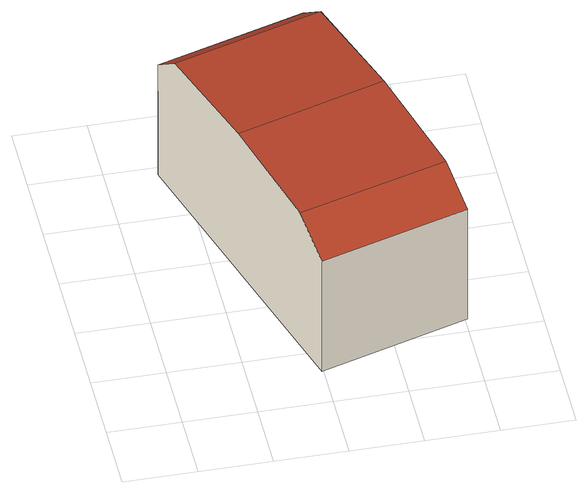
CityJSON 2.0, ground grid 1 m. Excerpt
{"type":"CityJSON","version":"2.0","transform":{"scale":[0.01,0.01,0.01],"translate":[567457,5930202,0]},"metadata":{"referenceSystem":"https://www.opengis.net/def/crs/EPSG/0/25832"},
"CityObjects":{
"building1":{"type":"Building","attributes":{"Grundfläche 2D":"9.500999","Grundhöhe NN":"0.832"},"geometry":[{"type":"Solid","lod":"3","boundaries":[[[[0,1,2,3]],[[4,0,3,5]],[[6,4,5,7]],[[8,6,7,9]],[[9,7,5,3,2,10,11]],[[8,9,11,12]],[[1,0,4,6,8,12,13]],[[2,1,13,10]],[[11,10,13,12]]]],"semantics":{"surfaces":[{"type":"RoofSurface"},{"type":"WallSurface"},{"type":"GroundSurface"}],"values":[[0,0,0,0,1,1,1,1,2]]}}]}
},
"vertices":[
[288,503,309],[274,548,271],[69,486,271],[82,441,309],[337,339,320],[132,276,320],[386,179,309],[180,118,309],[403,124,271],[197,61,271],[69,486,83],[197,61,83],[403,124,83],[274,548,83]
]}
